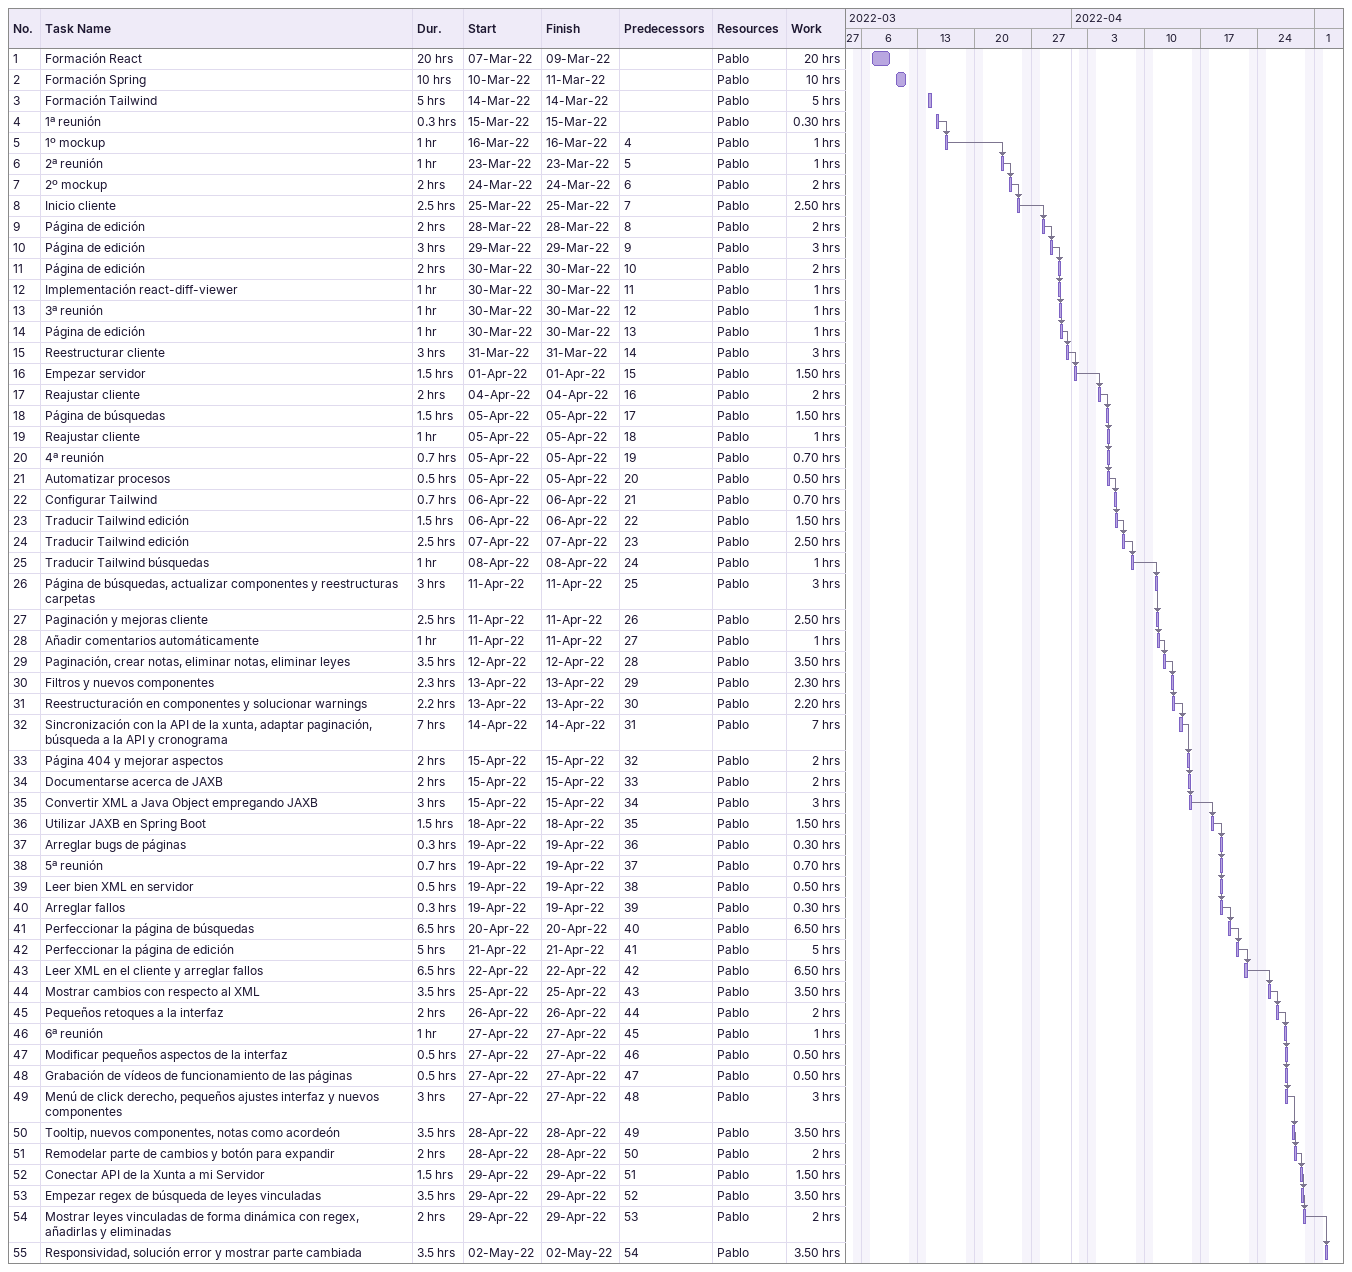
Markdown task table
| ID | Task | Duration | Start | Finish | Predecessors | Resources | Work (h) |
|---|---|---|---|---|---|---|---|
| 1 | Formación React | 20h | 2022-03-07 | 2022-03-09 |  | Pablo | 20 |
| 2 | Formación Spring | 10h | 2022-03-10 | 2022-03-11 |  | Pablo | 10 |
| 3 | Formación Tailwind | 5h | 2022-03-14 | 2022-03-14 |  | Pablo | 5 |
| 4 | 1ª reunión | 0.3h | 2022-03-15 | 2022-03-15 |  | Pablo | 0.30 |
| 5 | 1º mockup | 1h | 2022-03-16 | 2022-03-16 | 4 | Pablo | 1 |
| 6 | 2ª reunión | 1h | 2022-03-23 | 2022-03-23 | 5 | Pablo | 1 |
| 7 | 2º mockup | 2h | 2022-03-24 | 2022-03-24 | 6 | Pablo | 2 |
| 8 | Inicio cliente | 2.5h | 2022-03-25 | 2022-03-25 | 7 | Pablo | 2.50 |
| 9 | Página de edición | 2h | 2022-03-28 | 2022-03-28 | 8 | Pablo | 2 |
| 10 | Página de edición | 3h | 2022-03-29 | 2022-03-29 | 9 | Pablo | 3 |
| 11 | Página de edición | 2h | 2022-03-30 | 2022-03-30 | 10 | Pablo | 2 |
| 12 | Implementación react-diff-viewer | 1h | 2022-03-30 | 2022-03-30 | 11 | Pablo | 1 |
| 13 | 3ª reunión | 1h | 2022-03-30 | 2022-03-30 | 12 | Pablo | 1 |
| 14 | Página de edición | 1h | 2022-03-30 | 2022-03-30 | 13 | Pablo | 1 |
| 15 | Reestructurar cliente | 3h | 2022-03-31 | 2022-03-31 | 14 | Pablo | 3 |
| 16 | Empezar servidor | 1.5h | 2022-04-01 | 2022-04-01 | 15 | Pablo | 1.50 |
| 17 | Reajustar cliente | 2h | 2022-04-04 | 2022-04-04 | 16 | Pablo | 2 |
| 18 | Página de búsquedas | 1.5h | 2022-04-05 | 2022-04-05 | 17 | Pablo | 1.50 |
| 19 | Reajustar cliente | 1h | 2022-04-05 | 2022-04-05 | 18 | Pablo | 1 |
| 20 | 4ª reunión | 0.7h | 2022-04-05 | 2022-04-05 | 19 | Pablo | 0.70 |
| 21 | Automatizar procesos | 0.5h | 2022-04-05 | 2022-04-05 | 20 | Pablo | 0.50 |
| 22 | Configurar Tailwind | 0.7h | 2022-04-06 | 2022-04-06 | 21 | Pablo | 0.70 |
| 23 | Traducir Tailwind edición | 1.5h | 2022-04-06 | 2022-04-06 | 22 | Pablo | 1.50 |
| 24 | Traducir Tailwind edición | 2.5h | 2022-04-07 | 2022-04-07 | 23 | Pablo | 2.50 |
| 25 | Traducir Tailwind búsquedas | 1h | 2022-04-08 | 2022-04-08 | 24 | Pablo | 1 |
| 26 | Página de búsquedas, actualizar componentes y reestructuras carpetas | 3h | 2022-04-11 | 2022-04-11 | 25 | Pablo | 3 |
| 27 | Paginación y mejoras cliente | 2.5h | 2022-04-11 | 2022-04-11 | 26 | Pablo | 2.50 |
| 28 | Añadir comentarios automáticamente | 1h | 2022-04-11 | 2022-04-11 | 27 | Pablo | 1 |
| 29 | Paginación, crear notas, eliminar notas, eliminar leyes | 3.5h | 2022-04-12 | 2022-04-12 | 28 | Pablo | 3.50 |
| 30 | Filtros y nuevos componentes | 2.3h | 2022-04-13 | 2022-04-13 | 29 | Pablo | 2.30 |
| 31 | Reestructuración en componentes y solucionar warnings | 2.2h | 2022-04-13 | 2022-04-13 | 30 | Pablo | 2.20 |
| 32 | Sincronización con la API de la xunta, adaptar paginación, búsqueda a la API y cronograma | 7h | 2022-04-14 | 2022-04-14 | 31 | Pablo | 7 |
| 33 | Página 404 y mejorar aspectos | 2h | 2022-04-15 | 2022-04-15 | 32 | Pablo | 2 |
| 34 | Documentarse acerca de JAXB | 2h | 2022-04-15 | 2022-04-15 | 33 | Pablo | 2 |
| 35 | Convertir XML a Java Object empregando JAXB | 3h | 2022-04-15 | 2022-04-15 | 34 | Pablo | 3 |
| 36 | Utilizar JAXB en Spring Boot | 1.5h | 2022-04-18 | 2022-04-18 | 35 | Pablo | 1.50 |
| 37 | Arreglar bugs de páginas | 0.3h | 2022-04-19 | 2022-04-19 | 36 | Pablo | 0.30 |
| 38 | 5ª reunión | 0.7h | 2022-04-19 | 2022-04-19 | 37 | Pablo | 0.70 |
| 39 | Leer bien XML en servidor | 0.5h | 2022-04-19 | 2022-04-19 | 38 | Pablo | 0.50 |
| 40 | Arreglar fallos | 0.3h | 2022-04-19 | 2022-04-19 | 39 | Pablo | 0.30 |
| 41 | Perfeccionar la página de búsquedas | 6.5h | 2022-04-20 | 2022-04-20 | 40 | Pablo | 6.50 |
| 42 | Perfeccionar la página de edición | 5h | 2022-04-21 | 2022-04-21 | 41 | Pablo | 5 |
| 43 | Leer XML en el cliente y arreglar fallos | 6.5h | 2022-04-22 | 2022-04-22 | 42 | Pablo | 6.50 |
| 44 | Mostrar cambios con respecto al XML | 3.5h | 2022-04-25 | 2022-04-25 | 43 | Pablo | 3.50 |
| 45 | Pequeños retoques a la interfaz | 2h | 2022-04-26 | 2022-04-26 | 44 | Pablo | 2 |
| 46 | 6ª reunión | 1h | 2022-04-27 | 2022-04-27 | 45 | Pablo | 1 |
| 47 | Modificar pequeños aspectos de la interfaz | 0.5h | 2022-04-27 | 2022-04-27 | 46 | Pablo | 0.50 |
| 48 | Grabación de vídeos de funcionamiento de las páginas | 0.5h | 2022-04-27 | 2022-04-27 | 47 | Pablo | 0.50 |
| 49 | Menú de click derecho, pequeños ajustes interfaz y nuevos componentes | 3h | 2022-04-27 | 2022-04-27 | 48 | Pablo | 3 |
| 50 | Tooltip, nuevos componentes, notas como acordeón | 3.5h | 2022-04-28 | 2022-04-28 | 49 | Pablo | 3.50 |
| 51 | Remodelar parte de cambios y botón para expandir | 2h | 2022-04-28 | 2022-04-28 | 50 | Pablo | 2 |
| 52 | Conectar API de la Xunta a mi Servidor | 1.5h | 2022-04-29 | 2022-04-29 | 51 | Pablo | 1.50 |
| 53 | Empezar regex de búsqueda de leyes vinculadas | 3.5h | 2022-04-29 | 2022-04-29 | 52 | Pablo | 3.50 |
| 54 | Mostrar leyes vinculadas de forma dinámica con regex, añadirlas y eliminadas | 2h | 2022-04-29 | 2022-04-29 | 53 | Pablo | 2 |
| 55 | Responsividad, solución error y mostrar parte cambiada | 3.5h | 2022-05-02 | 2022-05-02 | 54 | Pablo | 3.50 |
